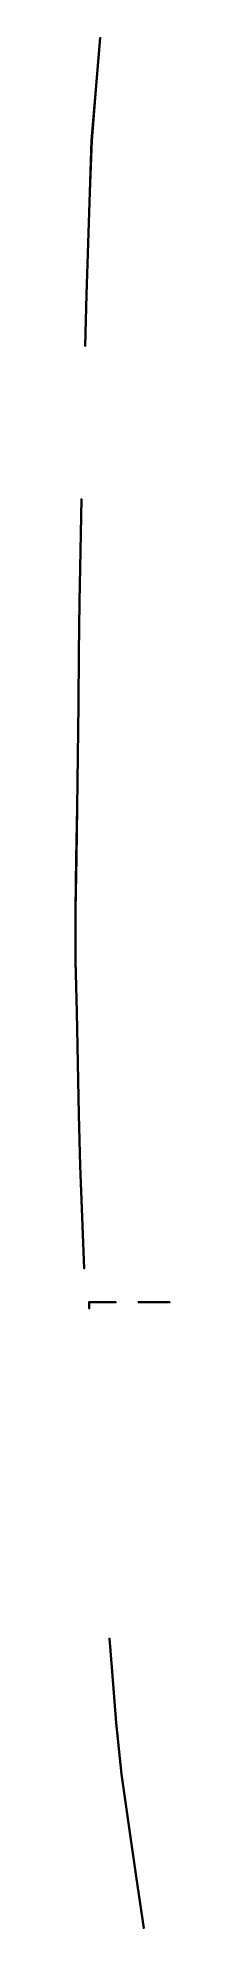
# Model space of a CAD drawing. Extents: x -4 to -1.2, y -28.3 to 27.
import ezdxf

# ---------------------------------------------------------------- set-up
doc = ezdxf.new("R2010")
doc.units = 0
doc.layers.add('RAILING', color=6, linetype='CONTINUOUS')

msp = doc.modelspace()

# ---------------------------------------------------------------- linework, layer by layer
at = {"layer": 'RAILING'}
for points in [[(-3.36, 25.5, 2.71), (-3.23, 27.01, 2.71), (-3.25, 27.01, 2.71), (-3.38, 25.5, 2.71)], [(-3.36, 25.5, 2.21), (-3.23, 27.01, 2.21), (-3.25, 27.01, 2.21), (-3.38, 25.5, 2.21)], [(-3.24, 27.01, 1.71), (-3.25, 27, 1.71), (-3.25, 27, 2.71), (-3.24, 27.01, 2.71)], [(-3.25, 27, 1.71), (-3.24, 26.99, 1.71), (-3.24, 26.99, 2.71), (-3.25, 27, 2.71)], [(-3.23, 27, 1.71), (-3.24, 27.01, 1.71), (-3.24, 27.01, 2.71), (-3.23, 27, 2.71)], [(-3.24, 26.99, 1.71), (-3.23, 27, 1.71), (-3.23, 27, 2.71), (-3.24, 26.99, 2.71)], [(-3.48, 24, 2.71), (-3.36, 25.5, 2.71), (-3.38, 25.5, 2.71), (-3.5, 24, 2.71)], [(-3.48, 24, 2.21), (-3.36, 25.5, 2.21), (-3.38, 25.5, 2.21), (-3.5, 24, 2.21)], [(-3.37, 25.51, 1.71), (-3.38, 25.5, 1.71), (-3.38, 25.5, 2.71), (-3.37, 25.51, 2.71)], [(-3.38, 25.5, 1.71), (-3.37, 25.49, 1.71), (-3.37, 25.49, 2.71), (-3.38, 25.5, 2.71)], [(-3.36, 25.5, 1.71), (-3.37, 25.51, 1.71), (-3.37, 25.51, 2.71), (-3.36, 25.5, 2.71)], [(-3.37, 25.49, 1.71), (-3.36, 25.5, 1.71), (-3.36, 25.5, 2.71), (-3.37, 25.49, 2.71)], [(-3.53, 22.5, 2.71), (-3.48, 24, 2.71), (-3.5, 24, 2.71), (-3.55, 22.5, 2.71)], [(-3.53, 22.5, 2.21), (-3.48, 24, 2.21), (-3.5, 24, 2.21), (-3.55, 22.5, 2.21)], [(-3.49, 24.01, 1.71), (-3.5, 24, 1.71), (-3.5, 24, 2.71), (-3.49, 24.01, 2.71)], [(-3.5, 24, 1.71), (-3.49, 23.99, 1.71), (-3.49, 23.99, 2.71), (-3.5, 24, 2.71)], [(-3.48, 24, 1.71), (-3.49, 24.01, 1.71), (-3.49, 24.01, 2.71), (-3.48, 24, 2.71)], [(-3.49, 23.99, 1.71), (-3.48, 24, 1.71), (-3.48, 24, 2.71), (-3.49, 23.99, 2.71)], [(-3.58, 21, 2.71), (-3.53, 22.5, 2.71), (-3.55, 22.5, 2.71), (-3.6, 21, 2.71)], [(-3.58, 21, 2.21), (-3.53, 22.5, 2.21), (-3.55, 22.5, 2.21), (-3.6, 21, 2.21)], [(-3.54, 22.51, 1.71), (-3.55, 22.5, 1.71), (-3.55, 22.5, 2.71), (-3.54, 22.51, 2.71)], [(-3.55, 22.5, 1.71), (-3.54, 22.49, 1.71), (-3.54, 22.49, 2.71), (-3.55, 22.5, 2.71)], [(-3.53, 22.5, 1.71), (-3.54, 22.51, 1.71), (-3.54, 22.51, 2.71), (-3.53, 22.5, 2.71)], [(-3.54, 22.49, 1.71), (-3.53, 22.5, 1.71), (-3.53, 22.5, 2.71), (-3.54, 22.49, 2.71)], [(-3.63, 19.5, 2.71), (-3.58, 21, 2.71), (-3.6, 21, 2.71), (-3.65, 19.5, 2.71)], [(-3.63, 19.5, 2.21), (-3.58, 21, 2.21), (-3.6, 21, 2.21), (-3.65, 19.5, 2.21)], [(-3.59, 21.01, 1.71), (-3.6, 21, 1.71), (-3.6, 21, 2.71), (-3.59, 21.01, 2.71)], [(-3.6, 21, 1.71), (-3.59, 20.99, 1.71), (-3.59, 20.99, 2.71), (-3.6, 21, 2.71)], [(-3.58, 21, 1.71), (-3.59, 21.01, 1.71), (-3.59, 21.01, 2.71), (-3.58, 21, 2.71)], [(-3.59, 20.99, 1.71), (-3.58, 21, 1.71), (-3.58, 21, 2.71), (-3.59, 20.99, 2.71)], [(-3.67, 17.99, 2.71), (-3.63, 19.5, 2.71), (-3.65, 19.5, 2.71), (-3.69, 17.99, 2.71)], [(-3.67, 17.99, 2.21), (-3.63, 19.5, 2.21), (-3.65, 19.5, 2.21), (-3.69, 17.99, 2.21)], [(-3.64, 19.51, 1.71), (-3.65, 19.5, 1.71), (-3.65, 19.5, 2.71), (-3.64, 19.51, 2.71)], [(-3.65, 19.5, 1.71), (-3.64, 19.49, 1.71), (-3.64, 19.49, 2.71), (-3.65, 19.5, 2.71)], [(-3.63, 19.5, 1.71), (-3.64, 19.51, 1.71), (-3.64, 19.51, 2.71), (-3.63, 19.5, 2.71)], [(-3.64, 19.49, 1.71), (-3.63, 19.5, 1.71), (-3.63, 19.5, 2.71), (-3.64, 19.49, 2.71)], [(-3.68, 18.01, 1.71), (-3.69, 18, 1.71), (-3.69, 18, 2.71), (-3.68, 18.01, 2.71)], [(-3.69, 18, 1.71), (-3.68, 17.99, 1.71), (-3.68, 17.99, 2.71), (-3.69, 18, 2.71)], [(-3.67, 18, 1.71), (-3.68, 18.01, 1.71), (-3.68, 18.01, 2.71), (-3.67, 18, 2.71)], [(-3.68, 17.99, 1.71), (-3.67, 18, 1.71), (-3.67, 18, 2.71), (-3.68, 17.99, 2.71)], [(-3.81, 12, 2.71), (-3.78, 13.51, 2.71), (-3.8, 13.51, 2.71), (-3.83, 12, 2.71)], [(-3.81, 12, 2.21), (-3.78, 13.51, 2.21), (-3.8, 13.51, 2.21), (-3.83, 12, 2.21)], [(-3.79, 13.51, 1.71), (-3.8, 13.5, 1.71), (-3.8, 13.5, 2.71), (-3.79, 13.51, 2.71)], [(-3.8, 13.5, 1.71), (-3.79, 13.49, 1.71), (-3.79, 13.49, 2.71), (-3.8, 13.5, 2.71)], [(-3.78, 13.5, 1.71), (-3.79, 13.51, 1.71), (-3.79, 13.51, 2.71), (-3.78, 13.5, 2.71)], [(-3.79, 13.49, 1.71), (-3.78, 13.5, 1.71), (-3.78, 13.5, 2.71), (-3.79, 13.49, 2.71)], [(-3.84, 10.5, 2.71), (-3.81, 12, 2.71), (-3.83, 12, 2.71), (-3.86, 10.5, 2.71)], [(-3.84, 10.5, 2.21), (-3.81, 12, 2.21), (-3.83, 12, 2.21), (-3.86, 10.5, 2.21)], [(-3.82, 12.01, 1.71), (-3.83, 12, 1.71), (-3.83, 12, 2.71), (-3.82, 12.01, 2.71)], [(-3.83, 12, 1.71), (-3.82, 11.99, 1.71), (-3.82, 11.99, 2.71), (-3.83, 12, 2.71)], [(-3.81, 12, 1.71), (-3.82, 12.01, 1.71), (-3.82, 12.01, 2.71), (-3.81, 12, 2.71)], [(-3.82, 11.99, 1.71), (-3.81, 12, 1.71), (-3.81, 12, 2.71), (-3.82, 11.99, 2.71)], [(-3.86, 9, 2.71), (-3.84, 10.5, 2.71), (-3.86, 10.5, 2.71), (-3.88, 9, 2.71)], [(-3.86, 9, 2.21), (-3.84, 10.5, 2.21), (-3.86, 10.5, 2.21), (-3.88, 9, 2.21)], [(-3.85, 10.51, 1.71), (-3.86, 10.5, 1.71), (-3.86, 10.5, 2.71), (-3.85, 10.51, 2.71)], [(-3.86, 10.5, 1.71), (-3.85, 10.49, 1.71), (-3.85, 10.49, 2.71), (-3.86, 10.5, 2.71)], [(-3.84, 10.5, 1.71), (-3.85, 10.51, 1.71), (-3.85, 10.51, 2.71), (-3.84, 10.5, 2.71)], [(-3.85, 10.49, 1.71), (-3.84, 10.5, 1.71), (-3.84, 10.5, 2.71), (-3.85, 10.49, 2.71)], [(-3.87, 7.5, 2.71), (-3.86, 9, 2.71), (-3.88, 9, 2.71), (-3.89, 7.5, 2.71)], [(-3.87, 7.5, 2.21), (-3.86, 9, 2.21), (-3.88, 9, 2.21), (-3.89, 7.5, 2.21)], [(-3.87, 9.01, 1.71), (-3.88, 9, 1.71), (-3.88, 9, 2.71), (-3.87, 9.01, 2.71)], [(-3.88, 9, 1.71), (-3.87, 8.99, 1.71), (-3.87, 8.99, 2.71), (-3.88, 9, 2.71)], [(-3.86, 9, 1.71), (-3.87, 9.01, 1.71), (-3.87, 9.01, 2.71), (-3.86, 9, 2.71)], [(-3.87, 8.99, 1.71), (-3.86, 9, 1.71), (-3.86, 9, 2.71), (-3.87, 8.99, 2.71)], [(-3.89, 6, 2.71), (-3.87, 7.5, 2.71), (-3.89, 7.5, 2.71), (-3.91, 6, 2.71)], [(-3.89, 6, 2.21), (-3.87, 7.5, 2.21), (-3.89, 7.5, 2.21), (-3.91, 6, 2.21)], [(-3.88, 7.51, 1.71), (-3.89, 7.5, 1.71), (-3.89, 7.5, 2.71), (-3.88, 7.51, 2.71)], [(-3.89, 7.5, 1.71), (-3.88, 7.49, 1.71), (-3.88, 7.49, 2.71), (-3.89, 7.5, 2.71)], [(-3.87, 7.5, 1.71), (-3.88, 7.51, 1.71), (-3.88, 7.51, 2.71), (-3.87, 7.5, 2.71)], [(-3.88, 7.49, 1.71), (-3.87, 7.5, 1.71), (-3.87, 7.5, 2.71), (-3.88, 7.49, 2.71)], [(-3.91, 4.5, 2.71), (-3.89, 6, 2.71), (-3.91, 6, 2.71), (-3.93, 4.5, 2.71)], [(-3.91, 4.5, 2.21), (-3.89, 6, 2.21), (-3.91, 6, 2.21), (-3.93, 4.5, 2.21)], [(-3.9, 6.01, 1.71), (-3.91, 6, 1.71), (-3.91, 6, 2.71), (-3.9, 6.01, 2.71)], [(-3.91, 6, 1.71), (-3.9, 5.99, 1.71), (-3.9, 5.99, 2.71), (-3.91, 6, 2.71)], [(-3.89, 6, 1.71), (-3.9, 6.01, 1.71), (-3.9, 6.01, 2.71), (-3.89, 6, 2.71)], [(-3.9, 5.99, 1.71), (-3.89, 6, 1.71), (-3.89, 6, 2.71), (-3.9, 5.99, 2.71)], [(-3.93, 3, 2.71), (-3.91, 4.5, 2.71), (-3.93, 4.5, 2.71), (-3.95, 3, 2.71)], [(-3.93, 3, 2.21), (-3.91, 4.5, 2.21), (-3.93, 4.5, 2.21), (-3.95, 3, 2.21)], [(-3.92, 4.51, 1.71), (-3.93, 4.5, 1.71), (-3.93, 4.5, 2.71), (-3.92, 4.51, 2.71)], [(-3.93, 4.5, 1.71), (-3.92, 4.49, 1.71), (-3.92, 4.49, 2.71), (-3.93, 4.5, 2.71)], [(-3.91, 4.5, 1.71), (-3.92, 4.51, 1.71), (-3.92, 4.51, 2.71), (-3.91, 4.5, 2.71)], [(-3.92, 4.49, 1.71), (-3.91, 4.5, 1.71), (-3.91, 4.5, 2.71), (-3.92, 4.49, 2.71)], [(-3.95, 1.5, 2.71), (-3.93, 3, 2.71), (-3.95, 3, 2.71), (-3.97, 1.5, 2.71)], [(-3.95, 1.5, 2.21), (-3.93, 3, 2.21), (-3.95, 3, 2.21), (-3.97, 1.5, 2.21)], [(-3.94, 3.01, 1.71), (-3.95, 3, 1.71), (-3.95, 3, 2.71), (-3.94, 3.01, 2.71)], [(-3.95, 3, 1.71), (-3.94, 2.99, 1.71), (-3.94, 2.99, 2.71), (-3.95, 3, 2.71)], [(-3.93, 3, 1.71), (-3.94, 3.01, 1.71), (-3.94, 3.01, 2.71), (-3.93, 3, 2.71)], [(-3.94, 2.99, 1.71), (-3.93, 3, 1.71), (-3.93, 3, 2.71), (-3.94, 2.99, 2.71)], [(-3.96, 1.51, 1.71), (-3.97, 1.5, 1.71), (-3.97, 1.5, 2.71), (-3.96, 1.51, 2.71)], [(-3.97, 1.5, 1.71), (-3.96, 1.49, 1.71), (-3.96, 1.49, 2.71), (-3.97, 1.5, 2.71)], [(-3.95, 0, 2.71), (-3.95, 1.5, 2.71), (-3.97, 1.5, 2.71), (-3.97, 0, 2.71)], [(-3.95, 0, 2.21), (-3.95, 1.5, 2.21), (-3.97, 1.5, 2.21), (-3.97, 0, 2.21)], [(-3.95, 1.5, 1.71), (-3.96, 1.51, 1.71), (-3.96, 1.51, 2.71), (-3.95, 1.5, 2.71)], [(-3.96, 1.49, 1.71), (-3.95, 1.5, 1.71), (-3.95, 1.5, 2.71), (-3.96, 1.49, 2.71)], [(-3.96, 0.01, 1.71), (-3.97, 0, 1.71), (-3.97, 0, 2.71), (-3.96, 0.01, 2.71)], [(-3.97, 0, 1.71), (-3.96, -0.01, 1.71), (-3.96, -0.01, 2.71), (-3.97, 0, 2.71)], [(-3.95, 0, 1.71), (-3.96, 0.01, 1.71), (-3.96, 0.01, 2.71), (-3.95, 0, 2.71)], [(-3.96, -0.01, 1.71), (-3.95, 0, 1.71), (-3.95, 0, 2.71), (-3.96, -0.01, 2.71)], [(-3.92, -1.5, 2.71), (-3.95, 0, 2.71), (-3.97, 0, 2.71), (-3.94, -1.5, 2.71)], [(-3.92, -1.5, 2.21), (-3.95, 0, 2.21), (-3.97, 0, 2.21), (-3.94, -1.5, 2.21)], [(-3.93, -1.49, 1.71), (-3.94, -1.5, 1.71), (-3.94, -1.5, 2.71), (-3.93, -1.49, 2.71)], [(-3.94, -1.5, 1.71), (-3.93, -1.51, 1.71), (-3.93, -1.51, 2.71), (-3.94, -1.5, 2.71)], [(-3.89, -3, 2.71), (-3.92, -1.5, 2.71), (-3.94, -1.5, 2.71), (-3.91, -3, 2.71)], [(-3.89, -3, 2.21), (-3.92, -1.5, 2.21), (-3.94, -1.5, 2.21), (-3.91, -3, 2.21)], [(-3.92, -1.5, 1.71), (-3.93, -1.49, 1.71), (-3.93, -1.49, 2.71), (-3.92, -1.5, 2.71)], [(-3.93, -1.51, 1.71), (-3.92, -1.5, 1.71), (-3.92, -1.5, 2.71), (-3.93, -1.51, 2.71)], [(-3.9, -2.99, 1.71), (-3.91, -3, 1.71), (-3.91, -3, 2.71), (-3.9, -2.99, 2.71)], [(-3.91, -3, 1.71), (-3.9, -3.01, 1.71), (-3.9, -3.01, 2.71), (-3.91, -3, 2.71)], [(-3.86, -4.5, 2.71), (-3.89, -3, 2.71), (-3.91, -3, 2.71), (-3.88, -4.5, 2.71)], [(-3.86, -4.5, 2.21), (-3.89, -3, 2.21), (-3.91, -3, 2.21), (-3.88, -4.5, 2.21)], [(-3.89, -3, 1.71), (-3.9, -2.99, 1.71), (-3.9, -2.99, 2.71), (-3.89, -3, 2.71)], [(-3.9, -3.01, 1.71), (-3.89, -3, 1.71), (-3.89, -3, 2.71), (-3.9, -3.01, 2.71)], [(-3.87, -4.49, 1.71), (-3.88, -4.5, 1.71), (-3.88, -4.5, 2.71), (-3.87, -4.49, 2.71)], [(-3.88, -4.5, 1.71), (-3.87, -4.51, 1.71), (-3.87, -4.51, 2.71), (-3.88, -4.5, 2.71)], [(-3.82, -6, 2.71), (-3.86, -4.5, 2.71), (-3.88, -4.5, 2.71), (-3.84, -6, 2.71)], [(-3.82, -6, 2.21), (-3.86, -4.5, 2.21), (-3.88, -4.5, 2.21), (-3.84, -6, 2.21)], [(-3.86, -4.5, 1.71), (-3.87, -4.49, 1.71), (-3.87, -4.49, 2.71), (-3.86, -4.5, 2.71)], [(-3.87, -4.51, 1.71), (-3.86, -4.5, 1.71), (-3.86, -4.5, 2.71), (-3.87, -4.51, 2.71)], [(-3.83, -5.99, 1.71), (-3.84, -6, 1.71), (-3.84, -6, 2.71), (-3.83, -5.99, 2.71)], [(-3.84, -6, 1.71), (-3.83, -6.01, 1.71), (-3.83, -6.01, 2.71), (-3.84, -6, 2.71)], [(-3.76, -7.5, 2.71), (-3.82, -6, 2.71), (-3.84, -6, 2.71), (-3.78, -7.5, 2.71)], [(-3.76, -7.5, 2.21), (-3.82, -6, 2.21), (-3.84, -6, 2.21), (-3.78, -7.5, 2.21)], [(-3.82, -6, 1.71), (-3.83, -5.99, 1.71), (-3.83, -5.99, 2.71), (-3.82, -6, 2.71)], [(-3.83, -6.01, 1.71), (-3.82, -6, 1.71), (-3.82, -6, 2.71), (-3.83, -6.01, 2.71)], [(-3.77, -7.49, 1.71), (-3.78, -7.5, 1.71), (-3.78, -7.5, 2.71), (-3.77, -7.49, 2.71)], [(-3.78, -7.5, 1.71), (-3.77, -7.51, 1.71), (-3.77, -7.51, 2.71), (-3.78, -7.5, 2.71)], [(-3.7, -9, 2.71), (-3.76, -7.5, 2.71), (-3.78, -7.5, 2.71), (-3.72, -9, 2.71)], [(-3.7, -9, 2.21), (-3.76, -7.5, 2.21), (-3.78, -7.5, 2.21), (-3.72, -9, 2.21)], [(-3.76, -7.5, 1.71), (-3.77, -7.49, 1.71), (-3.77, -7.49, 2.71), (-3.76, -7.5, 2.71)], [(-3.77, -7.51, 1.71), (-3.76, -7.5, 1.71), (-3.76, -7.5, 2.71), (-3.77, -7.51, 2.71)], [(-3.71, -8.99, 1.71), (-3.72, -9, 1.71), (-3.72, -9, 2.71), (-3.71, -8.99, 2.71)], [(-3.72, -9, 1.71), (-3.71, -9.01, 1.71), (-3.71, -9.01, 2.71), (-3.72, -9, 2.71)], [(-3.7, -9, 1.71), (-3.71, -8.99, 1.71), (-3.71, -8.99, 2.71), (-3.7, -9, 2.71)], [(-3.71, -9.01, 1.71), (-3.7, -9, 1.71), (-3.7, -9, 2.71), (-3.71, -9.01, 2.71)], [(-3.56, -9.98, 3.45), (-3.57, -9.99, 3.45), (-3.57, -9.99, 4.45), (-3.56, -9.98, 4.45)], [(-2.78, -9.98, 4.45), (-3.57, -9.98, 4.45), (-3.55, -10, 4.45), (-2.78, -10, 4.45)], [(-3.57, -9.98, 4.45), (-3.57, -10.18, 4.45), (-3.55, -10.18, 4.45), (-3.55, -10, 4.45)], [(-3.57, -9.98, 3.95), (-3.57, -10.18, 3.95), (-3.55, -10.18, 3.95), (-3.55, -10, 3.95)], [(-2.78, -9.98, 3.95), (-3.57, -9.98, 3.95), (-3.55, -10, 3.95), (-2.78, -10, 3.95)], [(-3.57, -9.99, 3.45), (-3.56, -10, 3.45), (-3.56, -10, 4.45), (-3.57, -9.99, 4.45)], [(-3.55, -9.99, 3.45), (-3.56, -9.98, 3.45), (-3.56, -9.98, 4.45), (-3.55, -9.99, 4.45)], [(-3.56, -10, 3.45), (-3.55, -9.99, 3.45), (-3.55, -9.99, 4.45), (-3.56, -10, 4.45)], [(-2.79, -9.98, 3.45), (-2.8, -9.99, 3.45), (-2.8, -9.99, 4.45), (-2.79, -9.98, 4.45)], [(-2.8, -9.99, 3.45), (-2.79, -10, 3.45), (-2.79, -10, 4.45), (-2.8, -9.99, 4.45)], [(-2.78, -9.99, 3.45), (-2.79, -9.98, 3.45), (-2.79, -9.98, 4.45), (-2.78, -9.99, 4.45)], [(-2.79, -10, 3.45), (-2.78, -9.99, 3.45), (-2.78, -9.99, 4.45), (-2.79, -10, 4.45)], [(-2.11, -9.98, 3.45), (-2.12, -9.99, 3.45), (-2.12, -9.99, 4.45), (-2.11, -9.98, 4.45)], [(-1.2, -9.98, 4.45), (-2.12, -9.98, 4.45), (-2.12, -10, 4.45), (-1.2, -10, 4.45)], [(-1.2, -9.98, 3.95), (-2.12, -9.98, 3.95), (-2.12, -10, 3.95), (-1.2, -10, 3.95)], [(-2.12, -9.99, 3.45), (-2.11, -10, 3.45), (-2.11, -10, 4.45), (-2.12, -9.99, 4.45)], [(-2.1, -9.99, 3.45), (-2.11, -9.98, 3.45), (-2.11, -9.98, 4.45), (-2.1, -9.99, 4.45)], [(-2.11, -10, 3.45), (-2.1, -9.99, 3.45), (-2.1, -9.99, 4.45), (-2.11, -10, 4.45)], [(-1.21, -9.98, 3.45), (-1.22, -9.99, 3.45), (-1.22, -9.99, 4.45), (-1.21, -9.98, 4.45)], [(-1.22, -9.99, 3.45), (-1.21, -10, 3.45), (-1.21, -10, 4.45), (-1.22, -9.99, 4.45)], [(-1.2, -9.99, 3.45), (-1.21, -9.98, 3.45), (-1.21, -9.98, 4.45), (-1.2, -9.99, 4.45)], [(-1.21, -10, 3.45), (-1.2, -9.99, 3.45), (-1.2, -9.99, 4.45), (-1.21, -10, 4.45)], [(-2.88, -20.8, 4.46), (-2.96, -19.83, 4.46), (-2.98, -19.83, 4.46), (-2.9, -20.8, 4.46)], [(-2.88, -20.8, 3.96), (-2.96, -19.83, 3.96), (-2.98, -19.83, 3.96), (-2.9, -20.8, 3.96)], [(-2.89, -20.79, 3.46), (-2.9, -20.8, 3.46), (-2.9, -20.8, 4.46), (-2.89, -20.79, 4.46)], [(-2.9, -20.8, 3.46), (-2.89, -20.81, 3.46), (-2.89, -20.81, 4.46), (-2.9, -20.8, 4.46)], [(-2.76, -22.3, 4.46), (-2.88, -20.8, 4.46), (-2.9, -20.8, 4.46), (-2.78, -22.3, 4.46)], [(-2.76, -22.3, 3.96), (-2.88, -20.8, 3.96), (-2.9, -20.8, 3.96), (-2.78, -22.3, 3.96)], [(-2.88, -20.8, 3.46), (-2.89, -20.79, 3.46), (-2.89, -20.79, 4.46), (-2.88, -20.8, 4.46)], [(-2.89, -20.81, 3.46), (-2.88, -20.8, 3.46), (-2.88, -20.8, 4.46), (-2.89, -20.81, 4.46)], [(-2.77, -22.29, 3.46), (-2.78, -22.3, 3.46), (-2.78, -22.3, 4.46), (-2.77, -22.29, 4.46)], [(-2.78, -22.3, 3.46), (-2.77, -22.31, 3.46), (-2.77, -22.31, 4.46), (-2.78, -22.3, 4.46)], [(-2.6, -23.8, 4.46), (-2.76, -22.3, 4.46), (-2.78, -22.3, 4.46), (-2.62, -23.8, 4.46)], [(-2.6, -23.8, 3.96), (-2.76, -22.3, 3.96), (-2.78, -22.3, 3.96), (-2.62, -23.8, 3.96)], [(-2.76, -22.3, 3.46), (-2.77, -22.29, 3.46), (-2.77, -22.29, 4.46), (-2.76, -22.3, 4.46)], [(-2.77, -22.31, 3.46), (-2.76, -22.3, 3.46), (-2.76, -22.3, 4.46), (-2.77, -22.31, 4.46)], [(-2.61, -23.79, 3.46), (-2.62, -23.8, 3.46), (-2.62, -23.8, 4.46), (-2.61, -23.79, 4.46)], [(-2.62, -23.8, 3.46), (-2.61, -23.81, 3.46), (-2.61, -23.81, 4.46), (-2.62, -23.8, 4.46)], [(-2.39, -25.3, 4.46), (-2.6, -23.8, 4.46), (-2.62, -23.8, 4.46), (-2.41, -25.3, 4.46)], [(-2.39, -25.3, 3.96), (-2.6, -23.8, 3.96), (-2.62, -23.8, 3.96), (-2.41, -25.3, 3.96)], [(-2.6, -23.8, 3.46), (-2.61, -23.79, 3.46), (-2.61, -23.79, 4.46), (-2.6, -23.8, 4.46)], [(-2.61, -23.81, 3.46), (-2.6, -23.8, 3.46), (-2.6, -23.8, 4.46), (-2.61, -23.81, 4.46)], [(-2.4, -25.29, 3.46), (-2.41, -25.3, 3.46), (-2.41, -25.3, 4.46), (-2.4, -25.29, 4.46)], [(-2.41, -25.3, 3.46), (-2.4, -25.31, 3.46), (-2.4, -25.31, 4.46), (-2.41, -25.3, 4.46)], [(-2.17, -26.8, 4.46), (-2.39, -25.3, 4.46), (-2.41, -25.3, 4.46), (-2.19, -26.8, 4.46)], [(-2.17, -26.8, 3.96), (-2.39, -25.3, 3.96), (-2.41, -25.3, 3.96), (-2.19, -26.8, 3.96)], [(-2.39, -25.3, 3.46), (-2.4, -25.29, 3.46), (-2.4, -25.29, 4.46), (-2.39, -25.3, 4.46)], [(-2.4, -25.31, 3.46), (-2.39, -25.3, 3.46), (-2.39, -25.3, 4.46), (-2.4, -25.31, 4.46)], [(-2.18, -26.79, 3.46), (-2.19, -26.8, 3.46), (-2.19, -26.8, 4.46), (-2.18, -26.79, 4.46)], [(-2.19, -26.8, 3.46), (-2.18, -26.81, 3.46), (-2.18, -26.81, 4.46), (-2.19, -26.8, 4.46)], [(-1.95, -28.31, 4.46), (-2.17, -26.8, 4.46), (-2.19, -26.8, 4.46), (-1.97, -28.31, 4.46)], [(-1.95, -28.31, 3.96), (-2.17, -26.8, 3.96), (-2.19, -26.8, 3.96), (-1.97, -28.31, 3.96)], [(-2.17, -26.8, 3.46), (-2.18, -26.79, 3.46), (-2.18, -26.79, 4.46), (-2.17, -26.8, 4.46)], [(-2.18, -26.81, 3.46), (-2.17, -26.8, 3.46), (-2.17, -26.8, 4.46), (-2.18, -26.81, 4.46)], [(-1.96, -28.29, 3.46), (-1.97, -28.3, 3.46), (-1.97, -28.3, 4.46), (-1.96, -28.29, 4.46)], [(-1.97, -28.3, 3.46), (-1.96, -28.31, 3.46), (-1.96, -28.31, 4.46), (-1.97, -28.3, 4.46)], [(-1.95, -28.3, 3.46), (-1.96, -28.29, 3.46), (-1.96, -28.29, 4.46), (-1.95, -28.3, 4.46)], [(-1.96, -28.31, 3.46), (-1.95, -28.3, 3.46), (-1.95, -28.3, 4.46), (-1.96, -28.31, 4.46)]]:
    msp.add_3dface(points, dxfattribs=at)

doc.saveas('drawing.dxf')
